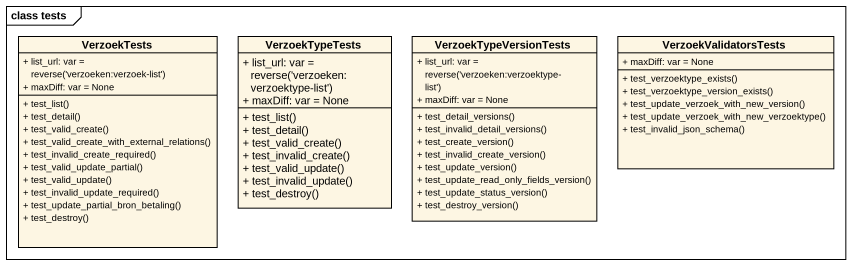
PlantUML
@startuml
mainframe class tests
hide circle
hide empty members
skinparam classAttributeIconSize 0
class VerzoekTests {
  {field} + list_url: var = reverse('verzoeken:verzoek-list')
  + maxDiff: var = None
  + test_list()
  + test_detail()
  + test_valid_create()
  + test_valid_create_with_external_relations()
  + test_invalid_create_required()
  + test_valid_update_partial()
  + test_valid_update()
  + test_invalid_update_required()
  + test_update_partial_bron_betaling()
  + test_destroy()
}
class VerzoekTypeTests {
  {field} + list_url: var = reverse('verzoeken:verzoektype-list')
  + maxDiff: var = None
  + test_list()
  + test_detail()
  + test_valid_create()
  + test_invalid_create()
  + test_valid_update()
  + test_invalid_update()
  + test_destroy()
}
class VerzoekTypeVersionTests {
  {field} + list_url: var = reverse('verzoeken:verzoektype-list')
  + maxDiff: var = None
  + test_detail_versions()
  + test_invalid_detail_versions()
  + test_create_version()
  + test_invalid_create_version()
  + test_update_version()
  + test_update_read_only_fields_version()
  + test_update_status_version()
  + test_destroy_version()
}
class VerzoekValidatorsTests {
  + maxDiff: var = None
  + test_verzoektype_exists()
  + test_verzoektype_version_exists()
  + test_update_verzoek_with_new_version()
  + test_update_verzoek_with_new_verzoektype()
  + test_invalid_json_schema()
}
@enduml
